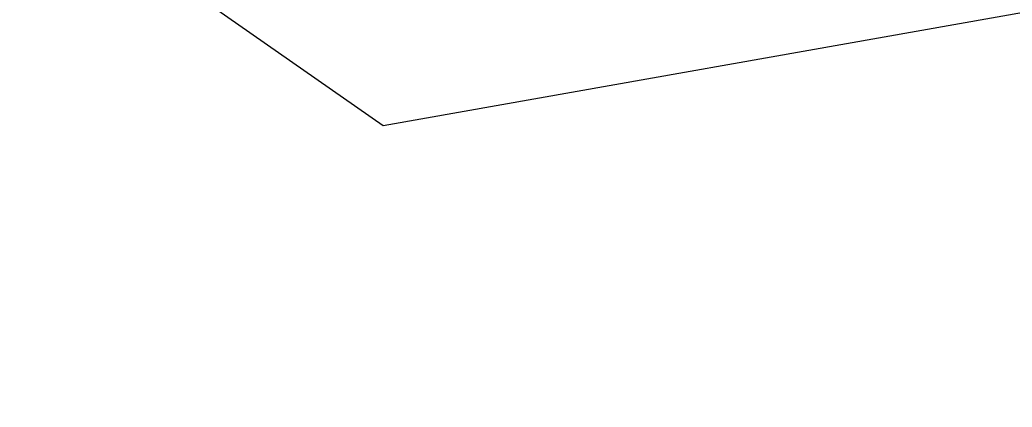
# Model space of a CAD drawing. Header units: millimetres. Extents: x -13407 to 95998, y -2611 to 109495.
# Drawn here: x 15220.17 to 15220.695, y 50691.461 to 50691.666 of the extents above; entities that cross this region are included whole.
import ezdxf
from ezdxf import colors
from ezdxf.entities.mleader import LeaderData, LeaderLine
from ezdxf.math import Vec2, Vec3

# ---------------------------------------------------------------- set-up
doc = ezdxf.new("R2010")
doc.units = ezdxf.units.MM
for name, color, linetype, lineweight in [('АР_Отметки', 250, 'Continuous', 15), ('АР_Размеры', 175, 'Continuous', 9), ('АР_Сущ Несущая стена', 202, 'Continuous', 30)]:
    doc.layers.add(name, color=color, linetype=linetype, lineweight=lineweight)
doc.styles.add('ISOCPEUR', font='isocpeur.ttf', dxfattribs={"width": 0.7})

# ---------------------------------------------------------------- blocks, each defined once
blk = doc.blocks.new('_DotSmall')
at = {"color": 0, "linetype": 'ByBlock', "const_width": 0.5}
blk.add_lwpolyline([(-0.0625, 0, 1), (0.0625, 0, 1)], format="xyb", close=True, dxfattribs=at)

msp = doc.modelspace()

# ---------------------------------------------------------------- linework, layer by layer
at = {"layer": 'АР_Размеры', "color": 5, "lineweight": 0, "ltscale": 100, "transparency": 33554687}
msp.add_lwpolyline([(15280.24724, 50702.22326), (15220.36239, 50691.60944), (15220.07968, 50691.80697), (15219.88818, 50692.88742), (15220.0645, 50693.29016), (15222.46549, 50693.7157), (15222.66303, 50693.99835), (15222.53537, 50694.71866), (15222.23144, 50695.03627), (15219.83045, 50694.61073), (15219.54774, 50694.80826), (15218.59025, 50700.21056), (15219.3379, 50701.58131), (15219.30901, 50702.44295), (15217.07508, 50705.26639), (15216.39735, 50704.89864), (15218.75917, 50691.57293), (15220.47633, 50690.26758), (15280.60134, 50700.92397)], dxfattribs=at)
msp.add_lwpolyline([(15280.24724, 50702.22326), (15220.36239, 50691.60944), (15220.07968, 50691.80697), (15219.88818, 50692.88742), (15220.0645, 50693.29016), (15222.46549, 50693.7157), (15222.66303, 50693.99835), (15222.53537, 50694.71866), (15222.23144, 50695.03627), (15219.83045, 50694.61073), (15219.54774, 50694.80826), (15218.59025, 50700.21056), (15219.3379, 50701.58131), (15219.30901, 50702.44295), (15217.07508, 50705.26639), (15216.39735, 50704.89864), (15218.75917, 50691.57293), (15220.47633, 50690.26758), (15280.60134, 50700.92397)], dxfattribs=at)
msp.add_lwpolyline([(15280.24724, 50702.22326), (15220.36239, 50691.60944), (15220.07968, 50691.80697), (15219.88818, 50692.88742), (15220.0645, 50693.29016), (15222.46549, 50693.7157), (15222.66303, 50693.99835), (15222.53537, 50694.71866), (15222.23144, 50695.03627), (15219.83045, 50694.61073), (15219.54774, 50694.80826), (15218.59025, 50700.21056), (15219.3379, 50701.58131), (15219.30901, 50702.44295), (15217.07508, 50705.26639), (15216.39735, 50704.89864), (15218.75917, 50691.57293), (15220.47633, 50690.26758), (15280.60134, 50700.92397)], dxfattribs=at)
msp.add_lwpolyline([(15280.24724, 50702.22326), (15220.36239, 50691.60944), (15220.07968, 50691.80697), (15219.88818, 50692.88742), (15220.0645, 50693.29016), (15222.46549, 50693.7157), (15222.66303, 50693.99835), (15222.53537, 50694.71866), (15222.23144, 50695.03627), (15219.83045, 50694.61073), (15219.54774, 50694.80826), (15218.59025, 50700.21056), (15219.3379, 50701.58131), (15219.30901, 50702.44295), (15217.07508, 50705.26639), (15216.39735, 50704.89864), (15218.75917, 50691.57293), (15220.47633, 50690.26758), (15280.60134, 50700.92397)], dxfattribs=at)
msp.add_lwpolyline([(15280.24724, 50702.22326), (15220.36239, 50691.60944), (15220.07968, 50691.80697), (15219.88818, 50692.88742), (15220.0645, 50693.29016), (15222.46549, 50693.7157), (15222.66303, 50693.99835), (15222.53537, 50694.71866), (15222.23144, 50695.03627), (15219.83045, 50694.61073), (15219.54774, 50694.80826), (15218.59025, 50700.21056), (15219.3379, 50701.58131), (15219.30901, 50702.44295), (15217.07508, 50705.26639), (15216.39735, 50704.89864), (15218.75917, 50691.57293), (15220.47633, 50690.26758), (15280.60134, 50700.92397)], dxfattribs=at)
msp.add_lwpolyline([(15280.24724, 50702.22326), (15220.36239, 50691.60944), (15220.07968, 50691.80697), (15219.88818, 50692.88742), (15220.0645, 50693.29016), (15222.46549, 50693.7157), (15222.66303, 50693.99835), (15222.53537, 50694.71866), (15222.23144, 50695.03627), (15219.83045, 50694.61073), (15219.54774, 50694.80826), (15218.59025, 50700.21056), (15219.3379, 50701.58131), (15219.30901, 50702.44295), (15217.07508, 50705.26639), (15216.39735, 50704.89864), (15218.75917, 50691.57293), (15220.47633, 50690.26758), (15280.60134, 50700.92397)], dxfattribs=at)
msp.add_lwpolyline([(15280.24724, 50702.22326), (15220.36239, 50691.60944), (15220.07968, 50691.80697), (15219.88818, 50692.88742), (15220.0645, 50693.29016), (15222.46549, 50693.7157), (15222.66303, 50693.99835), (15222.53537, 50694.71866), (15222.23144, 50695.03627), (15219.83045, 50694.61073), (15219.54774, 50694.80826), (15218.59025, 50700.21056), (15219.3379, 50701.58131), (15219.30901, 50702.44295), (15217.07508, 50705.26639), (15216.39735, 50704.89864), (15218.75917, 50691.57293), (15220.47633, 50690.26758), (15280.60134, 50700.92397)], dxfattribs=at)
msp.add_lwpolyline([(15280.24724, 50702.22326), (15220.36239, 50691.60944), (15220.07968, 50691.80697), (15219.88818, 50692.88742), (15220.0645, 50693.29016), (15222.46549, 50693.7157), (15222.66303, 50693.99835), (15222.53537, 50694.71866), (15222.23144, 50695.03627), (15219.83045, 50694.61073), (15219.54774, 50694.80826), (15218.59025, 50700.21056), (15219.3379, 50701.58131), (15219.30901, 50702.44295), (15217.07508, 50705.26639), (15216.39735, 50704.89864), (15218.75917, 50691.57293), (15220.47633, 50690.26758), (15280.60134, 50700.92397)], dxfattribs=at)
msp.add_lwpolyline([(15280.24724, 50702.22326), (15220.36239, 50691.60944), (15220.07968, 50691.80697), (15219.88818, 50692.88742), (15220.0645, 50693.29016), (15222.46549, 50693.7157), (15222.66303, 50693.99835), (15222.53537, 50694.71866), (15222.23144, 50695.03627), (15219.83045, 50694.61073), (15219.54774, 50694.80826), (15218.59025, 50700.21056), (15219.3379, 50701.58131), (15219.30901, 50702.44295), (15217.07508, 50705.26639), (15216.39735, 50704.89864), (15218.75917, 50691.57293), (15220.47633, 50690.26758), (15280.60134, 50700.92397)], dxfattribs=at)
msp.add_lwpolyline([(15280.24724, 50702.22326), (15220.36239, 50691.60944), (15220.07968, 50691.80697), (15219.88818, 50692.88742), (15220.0645, 50693.29016), (15222.46549, 50693.7157), (15222.66303, 50693.99835), (15222.53537, 50694.71866), (15222.23144, 50695.03627), (15219.83045, 50694.61073), (15219.54774, 50694.80826), (15218.59025, 50700.21056), (15219.3379, 50701.58131), (15219.30901, 50702.44295), (15217.07508, 50705.26639), (15216.39735, 50704.89864), (15218.75917, 50691.57293), (15220.47633, 50690.26758), (15280.60134, 50700.92397)], dxfattribs=at)
msp.add_lwpolyline([(15280.24724, 50702.22326), (15220.36239, 50691.60944), (15220.07968, 50691.80697), (15219.88818, 50692.88742), (15220.0645, 50693.29016), (15222.46549, 50693.7157), (15222.66303, 50693.99835), (15222.53537, 50694.71866), (15222.23144, 50695.03627), (15219.83045, 50694.61073), (15219.54774, 50694.80826), (15218.59025, 50700.21056), (15219.3379, 50701.58131), (15219.30901, 50702.44295), (15217.07508, 50705.26639), (15216.39735, 50704.89864), (15218.75917, 50691.57293), (15220.47633, 50690.26758), (15280.60134, 50700.92397)], dxfattribs=at)
msp.add_lwpolyline([(15280.24724, 50702.22326), (15220.36239, 50691.60944), (15220.07968, 50691.80697), (15219.88818, 50692.88742), (15220.0645, 50693.29016), (15222.46549, 50693.7157), (15222.66303, 50693.99835), (15222.53537, 50694.71866), (15222.23144, 50695.03627), (15219.83045, 50694.61073), (15219.54774, 50694.80826), (15218.59025, 50700.21056), (15219.3379, 50701.58131), (15219.30901, 50702.44295), (15217.07508, 50705.26639), (15216.39735, 50704.89864), (15218.75917, 50691.57293), (15220.47633, 50690.26758), (15280.60134, 50700.92397)], dxfattribs=at)
msp.add_lwpolyline([(15280.24724, 50702.22326), (15220.36239, 50691.60944), (15220.07968, 50691.80697), (15219.88818, 50692.88742), (15220.0645, 50693.29016), (15222.46549, 50693.7157), (15222.66303, 50693.99835), (15222.53537, 50694.71866), (15222.23144, 50695.03627), (15219.83045, 50694.61073), (15219.54774, 50694.80826), (15218.59025, 50700.21056), (15219.3379, 50701.58131), (15219.30901, 50702.44295), (15217.07508, 50705.26639), (15216.39735, 50704.89864), (15218.75917, 50691.57293), (15220.47633, 50690.26758), (15280.60134, 50700.92397)], dxfattribs=at)
msp.add_lwpolyline([(15280.24724, 50702.22326), (15220.36239, 50691.60944), (15220.07968, 50691.80697), (15219.88818, 50692.88742), (15220.0645, 50693.29016), (15222.46549, 50693.7157), (15222.66303, 50693.99835), (15222.53537, 50694.71866), (15222.23144, 50695.03627), (15219.83045, 50694.61073), (15219.54774, 50694.80826), (15218.59025, 50700.21056), (15219.3379, 50701.58131), (15219.30901, 50702.44295), (15217.07508, 50705.26639), (15216.39735, 50704.89864), (15218.75917, 50691.57293), (15220.47633, 50690.26758), (15280.60134, 50700.92397)], dxfattribs=at)
msp.add_lwpolyline([(15280.24724, 50702.22326), (15220.36239, 50691.60944), (15220.07968, 50691.80697), (15219.88818, 50692.88742), (15220.0645, 50693.29016), (15222.46549, 50693.7157), (15222.66303, 50693.99835), (15222.53537, 50694.71866), (15222.23144, 50695.03627), (15219.83045, 50694.61073), (15219.54774, 50694.80826), (15218.59025, 50700.21056), (15219.3379, 50701.58131), (15219.30901, 50702.44295), (15217.07508, 50705.26639), (15216.39735, 50704.89864), (15218.75917, 50691.57293), (15220.47633, 50690.26758), (15280.60134, 50700.92397)], dxfattribs=at)
msp.add_lwpolyline([(15280.24724, 50702.22326), (15220.36239, 50691.60944), (15220.07968, 50691.80697), (15219.88818, 50692.88742), (15220.0645, 50693.29016), (15222.46549, 50693.7157), (15222.66303, 50693.99835), (15222.53537, 50694.71866), (15222.23144, 50695.03627), (15219.83045, 50694.61073), (15219.54774, 50694.80826), (15218.59025, 50700.21056), (15219.3379, 50701.58131), (15219.30901, 50702.44295), (15217.07508, 50705.26639), (15216.39735, 50704.89864), (15218.75917, 50691.57293), (15220.47633, 50690.26758), (15280.60134, 50700.92397)], dxfattribs=at)
msp.add_lwpolyline([(15280.24724, 50702.22326), (15220.36239, 50691.60944), (15220.07968, 50691.80697), (15219.88818, 50692.88742), (15220.0645, 50693.29016), (15222.46549, 50693.7157), (15222.66303, 50693.99835), (15222.53537, 50694.71866), (15222.23144, 50695.03627), (15219.83045, 50694.61073), (15219.54774, 50694.80826), (15218.59025, 50700.21056), (15219.3379, 50701.58131), (15219.30901, 50702.44295), (15217.07508, 50705.26639), (15216.39735, 50704.89864), (15218.75917, 50691.57293), (15220.47633, 50690.26758), (15280.60134, 50700.92397)], dxfattribs=at)
msp.add_lwpolyline([(15280.24724, 50702.22326), (15220.36239, 50691.60944), (15220.07968, 50691.80697), (15219.88818, 50692.88742), (15220.0645, 50693.29016), (15222.46549, 50693.7157), (15222.66303, 50693.99835), (15222.53537, 50694.71866), (15222.23144, 50695.03627), (15219.83045, 50694.61073), (15219.54774, 50694.80826), (15218.59025, 50700.21056), (15219.3379, 50701.58131), (15219.30901, 50702.44295), (15217.07508, 50705.26639), (15216.39735, 50704.89864), (15218.75917, 50691.57293), (15220.47633, 50690.26758), (15280.60134, 50700.92397)], dxfattribs=at)
msp.add_lwpolyline([(15280.24724, 50702.22326), (15220.36239, 50691.60944), (15220.07968, 50691.80697), (15219.88818, 50692.88742), (15220.0645, 50693.29016), (15222.46549, 50693.7157), (15222.66303, 50693.99835), (15222.53537, 50694.71866), (15222.23144, 50695.03627), (15219.83045, 50694.61073), (15219.54774, 50694.80826), (15218.59025, 50700.21056), (15219.3379, 50701.58131), (15219.30901, 50702.44295), (15217.07508, 50705.26639), (15216.39735, 50704.89864), (15218.75917, 50691.57293), (15220.47633, 50690.26758), (15280.60134, 50700.92397)], dxfattribs=at)
msp.add_lwpolyline([(15280.24724, 50702.22326), (15220.36239, 50691.60944), (15220.07968, 50691.80697), (15219.88818, 50692.88742), (15220.0645, 50693.29016), (15222.46549, 50693.7157), (15222.66303, 50693.99835), (15222.53537, 50694.71866), (15222.23144, 50695.03627), (15219.83045, 50694.61073), (15219.54774, 50694.80826), (15218.59025, 50700.21056), (15219.3379, 50701.58131), (15219.30901, 50702.44295), (15217.07508, 50705.26639), (15216.39735, 50704.89864), (15218.75917, 50691.57293), (15220.47633, 50690.26758), (15280.60134, 50700.92397)], dxfattribs=at)
msp.add_lwpolyline([(15280.24724, 50702.22326), (15220.36239, 50691.60944), (15220.07968, 50691.80697), (15219.88818, 50692.88742), (15220.0645, 50693.29016), (15222.46549, 50693.7157), (15222.66303, 50693.99835), (15222.53537, 50694.71866), (15222.23144, 50695.03627), (15219.83045, 50694.61073), (15219.54774, 50694.80826), (15218.59025, 50700.21056), (15219.3379, 50701.58131), (15219.30901, 50702.44295), (15217.07508, 50705.26639), (15216.39735, 50704.89864), (15218.75917, 50691.57293), (15220.47633, 50690.26758), (15280.60134, 50700.92397)], dxfattribs=at)
msp.add_lwpolyline([(15280.24724, 50702.22326), (15220.36239, 50691.60944), (15220.07968, 50691.80697), (15219.88818, 50692.88742), (15220.0645, 50693.29016), (15222.46549, 50693.7157), (15222.66303, 50693.99835), (15222.53537, 50694.71866), (15222.23144, 50695.03627), (15219.83045, 50694.61073), (15219.54774, 50694.80826), (15218.59025, 50700.21056), (15219.3379, 50701.58131), (15219.30901, 50702.44295), (15217.07508, 50705.26639), (15216.39735, 50704.89864), (15218.75917, 50691.57293), (15220.47633, 50690.26758), (15280.60134, 50700.92397)], dxfattribs=at)
msp.add_lwpolyline([(15280.24724, 50702.22326), (15220.36239, 50691.60944), (15220.07968, 50691.80697), (15219.88818, 50692.88742), (15220.0645, 50693.29016), (15222.46549, 50693.7157), (15222.66303, 50693.99835), (15222.53537, 50694.71866), (15222.23144, 50695.03627), (15219.83045, 50694.61073), (15219.54774, 50694.80826), (15218.59025, 50700.21056), (15219.3379, 50701.58131), (15219.30901, 50702.44295), (15217.07508, 50705.26639), (15216.39735, 50704.89864), (15218.75917, 50691.57293), (15220.47633, 50690.26758), (15280.60134, 50700.92397)], dxfattribs=at)
msp.add_lwpolyline([(15280.24724, 50702.22326), (15220.36239, 50691.60944), (15220.07968, 50691.80697), (15219.88818, 50692.88742), (15220.0645, 50693.29016), (15222.46549, 50693.7157), (15222.66303, 50693.99835), (15222.53537, 50694.71866), (15222.23144, 50695.03627), (15219.83045, 50694.61073), (15219.54774, 50694.80826), (15218.59025, 50700.21056), (15219.3379, 50701.58131), (15219.30901, 50702.44295), (15217.07508, 50705.26639), (15216.39735, 50704.89864), (15218.75917, 50691.57293), (15220.47633, 50690.26758), (15280.60134, 50700.92397)], dxfattribs=at)
msp.add_lwpolyline([(15280.24724, 50702.22326), (15220.36239, 50691.60944), (15220.07968, 50691.80697), (15219.88818, 50692.88742), (15220.0645, 50693.29016), (15222.46549, 50693.7157), (15222.66303, 50693.99835), (15222.53537, 50694.71866), (15222.23144, 50695.03627), (15219.83045, 50694.61073), (15219.54774, 50694.80826), (15218.59025, 50700.21056), (15219.3379, 50701.58131), (15219.30901, 50702.44295), (15217.07508, 50705.26639), (15216.39735, 50704.89864), (15218.75917, 50691.57293), (15220.47633, 50690.26758), (15280.60134, 50700.92397)], dxfattribs=at)
msp.add_lwpolyline([(15280.24724, 50702.22326), (15220.36239, 50691.60944), (15220.07968, 50691.80697), (15219.88818, 50692.88742), (15220.0645, 50693.29016), (15222.46549, 50693.7157), (15222.66303, 50693.99835), (15222.53537, 50694.71866), (15222.23144, 50695.03627), (15219.83045, 50694.61073), (15219.54774, 50694.80826), (15218.59025, 50700.21056), (15219.3379, 50701.58131), (15219.30901, 50702.44295), (15217.07508, 50705.26639), (15216.39735, 50704.89864), (15218.75917, 50691.57293), (15220.47633, 50690.26758), (15280.60134, 50700.92397)], dxfattribs=at)
msp.add_lwpolyline([(15280.24724, 50702.22326), (15220.36239, 50691.60944), (15220.07968, 50691.80697), (15219.88818, 50692.88742), (15220.0645, 50693.29016), (15222.46549, 50693.7157), (15222.66303, 50693.99835), (15222.53537, 50694.71866), (15222.23144, 50695.03627), (15219.83045, 50694.61073), (15219.54774, 50694.80826), (15218.59025, 50700.21056), (15219.3379, 50701.58131), (15219.30901, 50702.44295), (15217.07508, 50705.26639), (15216.39735, 50704.89864), (15218.75917, 50691.57293), (15220.47633, 50690.26758), (15280.60134, 50700.92397)], dxfattribs=at)
msp.add_lwpolyline([(15280.24724, 50702.22326), (15220.36239, 50691.60944), (15220.07968, 50691.80697), (15219.88818, 50692.88742), (15220.0645, 50693.29016), (15222.46549, 50693.7157), (15222.66303, 50693.99835), (15222.53537, 50694.71866), (15222.23144, 50695.03627), (15219.83045, 50694.61073), (15219.54774, 50694.80826), (15218.59025, 50700.21056), (15219.3379, 50701.58131), (15219.30901, 50702.44295), (15217.07508, 50705.26639), (15216.39735, 50704.89864), (15218.75917, 50691.57293), (15220.47633, 50690.26758), (15280.60134, 50700.92397)], dxfattribs=at)
msp.add_lwpolyline([(15280.24724, 50702.22326), (15220.36239, 50691.60944), (15220.07968, 50691.80697), (15219.88818, 50692.88742), (15220.0645, 50693.29016), (15222.46549, 50693.7157), (15222.66303, 50693.99835), (15222.53537, 50694.71866), (15222.23144, 50695.03627), (15219.83045, 50694.61073), (15219.54774, 50694.80826), (15218.59025, 50700.21056), (15219.3379, 50701.58131), (15219.30901, 50702.44295), (15217.07508, 50705.26639), (15216.39735, 50704.89864), (15218.75917, 50691.57293), (15220.47633, 50690.26758), (15280.60134, 50700.92397)], dxfattribs=at)
msp.add_lwpolyline([(15280.24724, 50702.22326), (15220.36239, 50691.60944), (15220.07968, 50691.80697), (15219.88818, 50692.88742), (15220.0645, 50693.29016), (15222.46549, 50693.7157), (15222.66303, 50693.99835), (15222.53537, 50694.71866), (15222.23144, 50695.03627), (15219.83045, 50694.61073), (15219.54774, 50694.80826), (15218.59025, 50700.21056), (15219.3379, 50701.58131), (15219.30901, 50702.44295), (15217.07508, 50705.26639), (15216.39735, 50704.89864), (15218.75917, 50691.57293), (15220.47633, 50690.26758), (15280.60134, 50700.92397)], dxfattribs=at)
msp.add_lwpolyline([(15280.24724, 50702.22326), (15220.36239, 50691.60944), (15220.07968, 50691.80697), (15219.88818, 50692.88742), (15220.0645, 50693.29016), (15222.46549, 50693.7157), (15222.66303, 50693.99835), (15222.53537, 50694.71866), (15222.23144, 50695.03627), (15219.83045, 50694.61073), (15219.54774, 50694.80826), (15218.59025, 50700.21056), (15219.3379, 50701.58131), (15219.30901, 50702.44295), (15217.07508, 50705.26639), (15216.39735, 50704.89864), (15218.75917, 50691.57293), (15220.47633, 50690.26758), (15280.60134, 50700.92397)], dxfattribs=at)
msp.add_lwpolyline([(15280.24724, 50702.22326), (15220.36239, 50691.60944), (15220.07968, 50691.80697), (15219.88818, 50692.88742), (15220.0645, 50693.29016), (15222.46549, 50693.7157), (15222.66303, 50693.99835), (15222.53537, 50694.71866), (15222.23144, 50695.03627), (15219.83045, 50694.61073), (15219.54774, 50694.80826), (15218.59025, 50700.21056), (15219.3379, 50701.58131), (15219.30901, 50702.44295), (15217.07508, 50705.26639), (15216.39735, 50704.89864), (15218.75917, 50691.57293), (15220.47633, 50690.26758), (15280.60134, 50700.92397)], dxfattribs=at)
msp.add_lwpolyline([(15280.24724, 50702.22326), (15220.36239, 50691.60944), (15220.07968, 50691.80697), (15219.88818, 50692.88742), (15220.0645, 50693.29016), (15222.46549, 50693.7157), (15222.66303, 50693.99835), (15222.53537, 50694.71866), (15222.23144, 50695.03627), (15219.83045, 50694.61073), (15219.54774, 50694.80826), (15218.59025, 50700.21056), (15219.3379, 50701.58131), (15219.30901, 50702.44295), (15217.07508, 50705.26639), (15216.39735, 50704.89864), (15218.75917, 50691.57293), (15220.47633, 50690.26758), (15280.60134, 50700.92397)], dxfattribs=at)
msp.add_lwpolyline([(15280.24724, 50702.22326), (15220.36239, 50691.60944), (15220.07968, 50691.80697), (15219.88818, 50692.88742), (15220.0645, 50693.29016), (15222.46549, 50693.7157), (15222.66303, 50693.99835), (15222.53537, 50694.71866), (15222.23144, 50695.03627), (15219.83045, 50694.61073), (15219.54774, 50694.80826), (15218.59025, 50700.21056), (15219.3379, 50701.58131), (15219.30901, 50702.44295), (15217.07508, 50705.26639), (15216.39735, 50704.89864), (15218.75917, 50691.57293), (15220.47633, 50690.26758), (15280.60134, 50700.92397)], dxfattribs=at)
msp.add_lwpolyline([(15280.24724, 50702.22326), (15220.36239, 50691.60944), (15220.07968, 50691.80697), (15219.88818, 50692.88742), (15220.0645, 50693.29016), (15222.46549, 50693.7157), (15222.66303, 50693.99835), (15222.53537, 50694.71866), (15222.23144, 50695.03627), (15219.83045, 50694.61073), (15219.54774, 50694.80826), (15218.59025, 50700.21056), (15219.3379, 50701.58131), (15219.30901, 50702.44295), (15217.07508, 50705.26639), (15216.39735, 50704.89864), (15218.75917, 50691.57293), (15220.47633, 50690.26758), (15280.60134, 50700.92397)], dxfattribs=at)
msp.add_lwpolyline([(15280.24724, 50702.22326), (15220.36239, 50691.60944), (15220.07968, 50691.80697), (15219.88818, 50692.88742), (15220.0645, 50693.29016), (15222.46549, 50693.7157), (15222.66303, 50693.99835), (15222.53537, 50694.71866), (15222.23144, 50695.03627), (15219.83045, 50694.61073), (15219.54774, 50694.80826), (15218.59025, 50700.21056), (15219.3379, 50701.58131), (15219.30901, 50702.44295), (15217.07508, 50705.26639), (15216.39735, 50704.89864), (15218.75917, 50691.57293), (15220.47633, 50690.26758), (15280.60134, 50700.92397)], dxfattribs=at)
msp.add_lwpolyline([(15280.24724, 50702.22326), (15220.36239, 50691.60944), (15220.07968, 50691.80697), (15219.88818, 50692.88742), (15220.0645, 50693.29016), (15222.46549, 50693.7157), (15222.66303, 50693.99835), (15222.53537, 50694.71866), (15222.23144, 50695.03627), (15219.83045, 50694.61073), (15219.54774, 50694.80826), (15218.59025, 50700.21056), (15219.3379, 50701.58131), (15219.30901, 50702.44295), (15217.07508, 50705.26639), (15216.39735, 50704.89864), (15218.75917, 50691.57293), (15220.47633, 50690.26758), (15280.60134, 50700.92397)], dxfattribs=at)
msp.add_lwpolyline([(15280.24724, 50702.22326), (15220.36239, 50691.60944), (15220.07968, 50691.80697), (15219.88818, 50692.88742), (15220.0645, 50693.29016), (15222.46549, 50693.7157), (15222.66303, 50693.99835), (15222.53537, 50694.71866), (15222.23144, 50695.03627), (15219.83045, 50694.61073), (15219.54774, 50694.80826), (15218.59025, 50700.21056), (15219.3379, 50701.58131), (15219.30901, 50702.44295), (15217.07508, 50705.26639), (15216.39735, 50704.89864), (15218.75917, 50691.57293), (15220.47633, 50690.26758), (15280.60134, 50700.92397)], dxfattribs=at)
msp.add_lwpolyline([(15280.24724, 50702.22326), (15220.36239, 50691.60944), (15220.07968, 50691.80697), (15219.88818, 50692.88742), (15220.0645, 50693.29016), (15222.46549, 50693.7157), (15222.66303, 50693.99835), (15222.53537, 50694.71866), (15222.23144, 50695.03627), (15219.83045, 50694.61073), (15219.54774, 50694.80826), (15218.59025, 50700.21056), (15219.3379, 50701.58131), (15219.30901, 50702.44295), (15217.07508, 50705.26639), (15216.39735, 50704.89864), (15218.75917, 50691.57293), (15220.47633, 50690.26758), (15280.60134, 50700.92397)], dxfattribs=at)
msp.add_lwpolyline([(15280.24724, 50702.22326), (15220.36239, 50691.60944), (15220.07968, 50691.80697), (15219.88818, 50692.88742), (15220.0645, 50693.29016), (15222.46549, 50693.7157), (15222.66303, 50693.99835), (15222.53537, 50694.71866), (15222.23144, 50695.03627), (15219.83045, 50694.61073), (15219.54774, 50694.80826), (15218.59025, 50700.21056), (15219.3379, 50701.58131), (15219.30901, 50702.44295), (15217.07508, 50705.26639), (15216.39735, 50704.89864), (15218.75917, 50691.57293), (15220.47633, 50690.26758), (15280.60134, 50700.92397)], dxfattribs=at)
msp.add_lwpolyline([(15280.24724, 50702.22326), (15220.36239, 50691.60944), (15220.07968, 50691.80697), (15219.88818, 50692.88742), (15220.0645, 50693.29016), (15222.46549, 50693.7157), (15222.66303, 50693.99835), (15222.53537, 50694.71866), (15222.23144, 50695.03627), (15219.83045, 50694.61073), (15219.54774, 50694.80826), (15218.59025, 50700.21056), (15219.3379, 50701.58131), (15219.30901, 50702.44295), (15217.07508, 50705.26639), (15216.39735, 50704.89864), (15218.75917, 50691.57293), (15220.47633, 50690.26758), (15280.60134, 50700.92397)], dxfattribs=at)
msp.add_lwpolyline([(15280.24724, 50702.22326), (15220.36239, 50691.60944), (15220.07968, 50691.80697), (15219.88818, 50692.88742), (15220.0645, 50693.29016), (15222.46549, 50693.7157), (15222.66303, 50693.99835), (15222.53537, 50694.71866), (15222.23144, 50695.03627), (15219.83045, 50694.61073), (15219.54774, 50694.80826), (15218.59025, 50700.21056), (15219.3379, 50701.58131), (15219.30901, 50702.44295), (15217.07508, 50705.26639), (15216.39735, 50704.89864), (15218.75917, 50691.57293), (15220.47633, 50690.26758), (15280.60134, 50700.92397)], dxfattribs=at)
msp.add_lwpolyline([(15280.24724, 50702.22326), (15220.36239, 50691.60944), (15220.07968, 50691.80697), (15219.88818, 50692.88742), (15220.0645, 50693.29016), (15222.46549, 50693.7157), (15222.66303, 50693.99835), (15222.53537, 50694.71866), (15222.23144, 50695.03627), (15219.83045, 50694.61073), (15219.54774, 50694.80826), (15218.59025, 50700.21056), (15219.3379, 50701.58131), (15219.30901, 50702.44295), (15217.07508, 50705.26639), (15216.39735, 50704.89864), (15218.75917, 50691.57293), (15220.47633, 50690.26758), (15280.60134, 50700.92397)], dxfattribs=at)
msp.add_lwpolyline([(15280.24724, 50702.22326), (15220.36239, 50691.60944), (15220.07968, 50691.80697), (15219.88818, 50692.88742), (15220.0645, 50693.29016), (15222.46549, 50693.7157), (15222.66303, 50693.99835), (15222.53537, 50694.71866), (15222.23144, 50695.03627), (15219.83045, 50694.61073), (15219.54774, 50694.80826), (15218.59025, 50700.21056), (15219.3379, 50701.58131), (15219.30901, 50702.44295), (15217.07508, 50705.26639), (15216.39735, 50704.89864), (15218.75917, 50691.57293), (15220.47633, 50690.26758), (15280.60134, 50700.92397)], dxfattribs=at)
msp.add_lwpolyline([(15280.24724, 50702.22326), (15220.36239, 50691.60944), (15220.07968, 50691.80697), (15219.88818, 50692.88742), (15220.0645, 50693.29016), (15222.46549, 50693.7157), (15222.66303, 50693.99835), (15222.53537, 50694.71866), (15222.23144, 50695.03627), (15219.83045, 50694.61073), (15219.54774, 50694.80826), (15218.59025, 50700.21056), (15219.3379, 50701.58131), (15219.30901, 50702.44295), (15217.07508, 50705.26639), (15216.39735, 50704.89864), (15218.75917, 50691.57293), (15220.47633, 50690.26758), (15280.60134, 50700.92397)], dxfattribs=at)
msp.add_lwpolyline([(15280.24724, 50702.22326), (15220.36239, 50691.60944), (15220.07968, 50691.80697), (15219.88818, 50692.88742), (15220.0645, 50693.29016), (15222.46549, 50693.7157), (15222.66303, 50693.99835), (15222.53537, 50694.71866), (15222.23144, 50695.03627), (15219.83045, 50694.61073), (15219.54774, 50694.80826), (15218.59025, 50700.21056), (15219.3379, 50701.58131), (15219.30901, 50702.44295), (15217.07508, 50705.26639), (15216.39735, 50704.89864), (15218.75917, 50691.57293), (15220.47633, 50690.26758), (15280.60134, 50700.92397)], dxfattribs=at)
msp.add_lwpolyline([(15280.24724, 50702.22326), (15220.36239, 50691.60944), (15220.07968, 50691.80697), (15219.88818, 50692.88742), (15220.0645, 50693.29016), (15222.46549, 50693.7157), (15222.66303, 50693.99835), (15222.53537, 50694.71866), (15222.23144, 50695.03627), (15219.83045, 50694.61073), (15219.54774, 50694.80826), (15218.59025, 50700.21056), (15219.3379, 50701.58131), (15219.30901, 50702.44295), (15217.07508, 50705.26639), (15216.39735, 50704.89864), (15218.75917, 50691.57293), (15220.47633, 50690.26758), (15280.60134, 50700.92397)], dxfattribs=at)
msp.add_lwpolyline([(15280.24724, 50702.22326), (15220.36239, 50691.60944), (15220.07968, 50691.80697), (15219.88818, 50692.88742), (15220.0645, 50693.29016), (15222.46549, 50693.7157), (15222.66303, 50693.99835), (15222.53537, 50694.71866), (15222.23144, 50695.03627), (15219.83045, 50694.61073), (15219.54774, 50694.80826), (15218.59025, 50700.21056), (15219.3379, 50701.58131), (15219.30901, 50702.44295), (15217.07508, 50705.26639), (15216.39735, 50704.89864), (15218.75917, 50691.57293), (15220.47633, 50690.26758), (15280.60134, 50700.92397)], dxfattribs=at)
msp.add_lwpolyline([(15280.24724, 50702.22326), (15220.36239, 50691.60944), (15220.07968, 50691.80697), (15219.88818, 50692.88742), (15220.0645, 50693.29016), (15222.46549, 50693.7157), (15222.66303, 50693.99835), (15222.53537, 50694.71866), (15222.23144, 50695.03627), (15219.83045, 50694.61073), (15219.54774, 50694.80826), (15218.59025, 50700.21056), (15219.3379, 50701.58131), (15219.30901, 50702.44295), (15217.07508, 50705.26639), (15216.39735, 50704.89864), (15218.75917, 50691.57293), (15220.47633, 50690.26758), (15280.60134, 50700.92397)], dxfattribs=at)
msp.add_lwpolyline([(15280.24724, 50702.22326), (15220.36239, 50691.60944), (15220.07968, 50691.80697), (15219.88818, 50692.88742), (15220.0645, 50693.29016), (15222.46549, 50693.7157), (15222.66303, 50693.99835), (15222.53537, 50694.71866), (15222.23144, 50695.03627), (15219.83045, 50694.61073), (15219.54774, 50694.80826), (15218.59025, 50700.21056), (15219.3379, 50701.58131), (15219.30901, 50702.44295), (15217.07508, 50705.26639), (15216.39735, 50704.89864), (15218.75917, 50691.57293), (15220.47633, 50690.26758), (15280.60134, 50700.92397)], dxfattribs=at)
msp.add_lwpolyline([(15280.24724, 50702.22326), (15220.36239, 50691.60944), (15220.07968, 50691.80697), (15219.88818, 50692.88742), (15220.0645, 50693.29016), (15222.46549, 50693.7157), (15222.66303, 50693.99835), (15222.53537, 50694.71866), (15222.23144, 50695.03627), (15219.83045, 50694.61073), (15219.54774, 50694.80826), (15218.59025, 50700.21056), (15219.3379, 50701.58131), (15219.30901, 50702.44295), (15217.07508, 50705.26639), (15216.39735, 50704.89864), (15218.75917, 50691.57293), (15220.47633, 50690.26758), (15280.60134, 50700.92397)], dxfattribs=at)
msp.add_lwpolyline([(15280.24724, 50702.22326), (15220.36239, 50691.60944), (15220.07968, 50691.80697), (15219.88818, 50692.88742), (15220.0645, 50693.29016), (15222.46549, 50693.7157), (15222.66303, 50693.99835), (15222.53537, 50694.71866), (15222.23144, 50695.03627), (15219.83045, 50694.61073), (15219.54774, 50694.80826), (15218.59025, 50700.21056), (15219.3379, 50701.58131), (15219.30901, 50702.44295), (15217.07508, 50705.26639), (15216.39735, 50704.89864), (15218.75917, 50691.57293), (15220.47633, 50690.26758), (15280.60134, 50700.92397)], dxfattribs=at)
msp.add_lwpolyline([(15280.24724, 50702.22326), (15220.36239, 50691.60944), (15220.07968, 50691.80697), (15219.88818, 50692.88742), (15220.0645, 50693.29016), (15222.46549, 50693.7157), (15222.66303, 50693.99835), (15222.53537, 50694.71866), (15222.23144, 50695.03627), (15219.83045, 50694.61073), (15219.54774, 50694.80826), (15218.59025, 50700.21056), (15219.3379, 50701.58131), (15219.30901, 50702.44295), (15217.07508, 50705.26639), (15216.39735, 50704.89864), (15218.75917, 50691.57293), (15220.47633, 50690.26758), (15280.60134, 50700.92397)], dxfattribs=at)
msp.add_lwpolyline([(15280.24724, 50702.22326), (15220.36239, 50691.60944), (15220.07968, 50691.80697), (15219.88818, 50692.88742), (15220.0645, 50693.29016), (15222.46549, 50693.7157), (15222.66303, 50693.99835), (15222.53537, 50694.71866), (15222.23144, 50695.03627), (15219.83045, 50694.61073), (15219.54774, 50694.80826), (15218.59025, 50700.21056), (15219.3379, 50701.58131), (15219.30901, 50702.44295), (15217.07508, 50705.26639), (15216.39735, 50704.89864), (15218.75917, 50691.57293), (15220.47633, 50690.26758), (15280.60134, 50700.92397)], dxfattribs=at)
msp.add_lwpolyline([(15280.24724, 50702.22326), (15220.36239, 50691.60944), (15220.07968, 50691.80697), (15219.88818, 50692.88742), (15220.0645, 50693.29016), (15222.46549, 50693.7157), (15222.66303, 50693.99835), (15222.53537, 50694.71866), (15222.23144, 50695.03627), (15219.83045, 50694.61073), (15219.54774, 50694.80826), (15218.59025, 50700.21056), (15219.3379, 50701.58131), (15219.30901, 50702.44295), (15217.07508, 50705.26639), (15216.39735, 50704.89864), (15218.75917, 50691.57293), (15220.47633, 50690.26758), (15280.60134, 50700.92397)], dxfattribs=at)
msp.add_lwpolyline([(15280.24724, 50702.22326), (15220.36239, 50691.60944), (15220.07968, 50691.80697), (15219.88818, 50692.88742), (15220.0645, 50693.29016), (15222.46549, 50693.7157), (15222.66303, 50693.99835), (15222.53537, 50694.71866), (15222.23144, 50695.03627), (15219.83045, 50694.61073), (15219.54774, 50694.80826), (15218.59025, 50700.21056), (15219.3379, 50701.58131), (15219.30901, 50702.44295), (15217.07508, 50705.26639), (15216.39735, 50704.89864), (15218.75917, 50691.57293), (15220.47633, 50690.26758), (15280.60134, 50700.92397)], dxfattribs=at)
msp.add_lwpolyline([(15280.24724, 50702.22326), (15220.36239, 50691.60944), (15220.07968, 50691.80697), (15219.88818, 50692.88742), (15220.0645, 50693.29016), (15222.46549, 50693.7157), (15222.66303, 50693.99835), (15222.53537, 50694.71866), (15222.23144, 50695.03627), (15219.83045, 50694.61073), (15219.54774, 50694.80826), (15218.59025, 50700.21056), (15219.3379, 50701.58131), (15219.30901, 50702.44295), (15217.07508, 50705.26639), (15216.39735, 50704.89864), (15218.75917, 50691.57293), (15220.47633, 50690.26758), (15280.60134, 50700.92397)], dxfattribs=at)
msp.add_lwpolyline([(15280.24724, 50702.22326), (15220.36239, 50691.60944), (15220.07968, 50691.80697), (15219.88818, 50692.88742), (15220.0645, 50693.29016), (15222.46549, 50693.7157), (15222.66303, 50693.99835), (15222.53537, 50694.71866), (15222.23144, 50695.03627), (15219.83045, 50694.61073), (15219.54774, 50694.80826), (15218.59025, 50700.21056), (15219.3379, 50701.58131), (15219.30901, 50702.44295), (15217.07508, 50705.26639), (15216.39735, 50704.89864), (15218.75917, 50691.57293), (15220.47633, 50690.26758), (15280.60134, 50700.92397)], dxfattribs=at)
msp.add_lwpolyline([(15280.24724, 50702.22326), (15220.36239, 50691.60944), (15220.07968, 50691.80697), (15219.88818, 50692.88742), (15220.0645, 50693.29016), (15222.46549, 50693.7157), (15222.66303, 50693.99835), (15222.53537, 50694.71866), (15222.23144, 50695.03627), (15219.83045, 50694.61073), (15219.54774, 50694.80826), (15218.59025, 50700.21056), (15219.3379, 50701.58131), (15219.30901, 50702.44295), (15217.07508, 50705.26639), (15216.39735, 50704.89864), (15218.75917, 50691.57293), (15220.47633, 50690.26758), (15280.60134, 50700.92397)], dxfattribs=at)
msp.add_lwpolyline([(15280.24724, 50702.22326), (15220.36239, 50691.60944), (15220.07968, 50691.80697), (15219.88818, 50692.88742), (15220.0645, 50693.29016), (15222.46549, 50693.7157), (15222.66303, 50693.99835), (15222.53537, 50694.71866), (15222.23144, 50695.03627), (15219.83045, 50694.61073), (15219.54774, 50694.80826), (15218.59025, 50700.21056), (15219.3379, 50701.58131), (15219.30901, 50702.44295), (15217.07508, 50705.26639), (15216.39735, 50704.89864), (15218.75917, 50691.57293), (15220.47633, 50690.26758), (15280.60134, 50700.92397)], dxfattribs=at)
msp.add_lwpolyline([(15280.24724, 50702.22326), (15220.36239, 50691.60944), (15220.07968, 50691.80697), (15219.88818, 50692.88742), (15220.0645, 50693.29016), (15222.46549, 50693.7157), (15222.66303, 50693.99835), (15222.53537, 50694.71866), (15222.23144, 50695.03627), (15219.83045, 50694.61073), (15219.54774, 50694.80826), (15218.59025, 50700.21056), (15219.3379, 50701.58131), (15219.30901, 50702.44295), (15217.07508, 50705.26639), (15216.39735, 50704.89864), (15218.75917, 50691.57293), (15220.47633, 50690.26758), (15280.60134, 50700.92397)], dxfattribs=at)
msp.add_lwpolyline([(15280.24724, 50702.22326), (15220.36239, 50691.60944), (15220.07968, 50691.80697), (15219.88818, 50692.88742), (15220.0645, 50693.29016), (15222.46549, 50693.7157), (15222.66303, 50693.99835), (15222.53537, 50694.71866), (15222.23144, 50695.03627), (15219.83045, 50694.61073), (15219.54774, 50694.80826), (15218.59025, 50700.21056), (15219.3379, 50701.58131), (15219.30901, 50702.44295), (15217.07508, 50705.26639), (15216.39735, 50704.89864), (15218.75917, 50691.57293), (15220.47633, 50690.26758), (15280.60134, 50700.92397)], dxfattribs=at)
msp.add_lwpolyline([(15280.24724, 50702.22326), (15220.36239, 50691.60944), (15220.07968, 50691.80697), (15219.88818, 50692.88742), (15220.0645, 50693.29016), (15222.46549, 50693.7157), (15222.66303, 50693.99835), (15222.53537, 50694.71866), (15222.23144, 50695.03627), (15219.83045, 50694.61073), (15219.54774, 50694.80826), (15218.59025, 50700.21056), (15219.3379, 50701.58131), (15219.30901, 50702.44295), (15217.07508, 50705.26639), (15216.39735, 50704.89864), (15218.75917, 50691.57293), (15220.47633, 50690.26758), (15280.60134, 50700.92397)], dxfattribs=at)
msp.add_lwpolyline([(15280.24724, 50702.22326), (15220.36239, 50691.60944), (15220.07968, 50691.80697), (15219.88818, 50692.88742), (15220.0645, 50693.29016), (15222.46549, 50693.7157), (15222.66303, 50693.99835), (15222.53537, 50694.71866), (15222.23144, 50695.03627), (15219.83045, 50694.61073), (15219.54774, 50694.80826), (15218.59025, 50700.21056), (15219.3379, 50701.58131), (15219.30901, 50702.44295), (15217.07508, 50705.26639), (15216.39735, 50704.89864), (15218.75917, 50691.57293), (15220.47633, 50690.26758), (15280.60134, 50700.92397)], dxfattribs=at)
msp.add_lwpolyline([(15280.24724, 50702.22326), (15220.36239, 50691.60944), (15220.07968, 50691.80697), (15219.88818, 50692.88742), (15220.0645, 50693.29016), (15222.46549, 50693.7157), (15222.66303, 50693.99835), (15222.53537, 50694.71866), (15222.23144, 50695.03627), (15219.83045, 50694.61073), (15219.54774, 50694.80826), (15218.59025, 50700.21056), (15219.3379, 50701.58131), (15219.30901, 50702.44295), (15217.07508, 50705.26639), (15216.39735, 50704.89864), (15218.75917, 50691.57293), (15220.47633, 50690.26758), (15280.60134, 50700.92397)], dxfattribs=at)
msp.add_lwpolyline([(15280.24724, 50702.22326), (15220.36239, 50691.60944), (15220.07968, 50691.80697), (15219.88818, 50692.88742), (15220.0645, 50693.29016), (15222.46549, 50693.7157), (15222.66303, 50693.99835), (15222.53537, 50694.71866), (15222.23144, 50695.03627), (15219.83045, 50694.61073), (15219.54774, 50694.80826), (15218.59025, 50700.21056), (15219.3379, 50701.58131), (15219.30901, 50702.44295), (15217.07508, 50705.26639), (15216.39735, 50704.89864), (15218.75917, 50691.57293), (15220.47633, 50690.26758), (15280.60134, 50700.92397)], dxfattribs=at)
msp.add_lwpolyline([(15280.24724, 50702.22326), (15220.36239, 50691.60944), (15220.07968, 50691.80697), (15219.88818, 50692.88742), (15220.0645, 50693.29016), (15222.46549, 50693.7157), (15222.66303, 50693.99835), (15222.53537, 50694.71866), (15222.23144, 50695.03627), (15219.83045, 50694.61073), (15219.54774, 50694.80826), (15218.59025, 50700.21056), (15219.3379, 50701.58131), (15219.30901, 50702.44295), (15217.07508, 50705.26639), (15216.39735, 50704.89864), (15218.75917, 50691.57293), (15220.47633, 50690.26758), (15280.60134, 50700.92397)], dxfattribs=at)
msp.add_lwpolyline([(15280.24724, 50702.22326), (15220.36239, 50691.60944), (15220.07968, 50691.80697), (15219.88818, 50692.88742), (15220.0645, 50693.29016), (15222.46549, 50693.7157), (15222.66303, 50693.99835), (15222.53537, 50694.71866), (15222.23144, 50695.03627), (15219.83045, 50694.61073), (15219.54774, 50694.80826), (15218.59025, 50700.21056), (15219.3379, 50701.58131), (15219.30901, 50702.44295), (15217.07508, 50705.26639), (15216.39735, 50704.89864), (15218.75917, 50691.57293), (15220.47633, 50690.26758), (15280.60134, 50700.92397)], dxfattribs=at)
msp.add_lwpolyline([(15280.24724, 50702.22326), (15220.36239, 50691.60944), (15220.07968, 50691.80697), (15219.88818, 50692.88742), (15220.0645, 50693.29016), (15222.46549, 50693.7157), (15222.66303, 50693.99835), (15222.53537, 50694.71866), (15222.23144, 50695.03627), (15219.83045, 50694.61073), (15219.54774, 50694.80826), (15218.59025, 50700.21056), (15219.3379, 50701.58131), (15219.30901, 50702.44295), (15217.07508, 50705.26639), (15216.39735, 50704.89864), (15218.75917, 50691.57293), (15220.47633, 50690.26758), (15280.60134, 50700.92397)], dxfattribs=at)
msp.add_lwpolyline([(15280.24724, 50702.22326), (15220.36239, 50691.60944), (15220.07968, 50691.80697), (15219.88818, 50692.88742), (15220.0645, 50693.29016), (15222.46549, 50693.7157), (15222.66303, 50693.99835), (15222.53537, 50694.71866), (15222.23144, 50695.03627), (15219.83045, 50694.61073), (15219.54774, 50694.80826), (15218.59025, 50700.21056), (15219.3379, 50701.58131), (15219.30901, 50702.44295), (15217.07508, 50705.26639), (15216.39735, 50704.89864), (15218.75917, 50691.57293), (15220.47633, 50690.26758), (15280.60134, 50700.92397)], dxfattribs=at)
msp.add_lwpolyline([(15280.24724, 50702.22326), (15220.36239, 50691.60944), (15220.07968, 50691.80697), (15219.88818, 50692.88742), (15220.0645, 50693.29016), (15222.46549, 50693.7157), (15222.66303, 50693.99835), (15222.53537, 50694.71866), (15222.23144, 50695.03627), (15219.83045, 50694.61073), (15219.54774, 50694.80826), (15218.59025, 50700.21056), (15219.3379, 50701.58131), (15219.30901, 50702.44295), (15217.07508, 50705.26639), (15216.39735, 50704.89864), (15218.75917, 50691.57293), (15220.47633, 50690.26758), (15280.60134, 50700.92397)], dxfattribs=at)
msp.add_lwpolyline([(15280.24724, 50702.22326), (15220.36239, 50691.60944), (15220.07968, 50691.80697), (15219.88818, 50692.88742), (15220.0645, 50693.29016), (15222.46549, 50693.7157), (15222.66303, 50693.99835), (15222.53537, 50694.71866), (15222.23144, 50695.03627), (15219.83045, 50694.61073), (15219.54774, 50694.80826), (15218.59025, 50700.21056), (15219.3379, 50701.58131), (15219.30901, 50702.44295), (15217.07508, 50705.26639), (15216.39735, 50704.89864), (15218.75917, 50691.57293), (15220.47633, 50690.26758), (15280.60134, 50700.92397)], dxfattribs=at)
msp.add_lwpolyline([(15280.24724, 50702.22326), (15220.36239, 50691.60944), (15220.07968, 50691.80697), (15219.88818, 50692.88742), (15220.0645, 50693.29016), (15222.46549, 50693.7157), (15222.66303, 50693.99835), (15222.53537, 50694.71866), (15222.23144, 50695.03627), (15219.83045, 50694.61073), (15219.54774, 50694.80826), (15218.59025, 50700.21056), (15219.3379, 50701.58131), (15219.30901, 50702.44295), (15217.07508, 50705.26639), (15216.39735, 50704.89864), (15218.75917, 50691.57293), (15220.47633, 50690.26758), (15280.60134, 50700.92397)], dxfattribs=at)
msp.add_lwpolyline([(15280.24724, 50702.22326), (15220.36239, 50691.60944), (15220.07968, 50691.80697), (15219.88818, 50692.88742), (15220.0645, 50693.29016), (15222.46549, 50693.7157), (15222.66303, 50693.99835), (15222.53537, 50694.71866), (15222.23144, 50695.03627), (15219.83045, 50694.61073), (15219.54774, 50694.80826), (15218.59025, 50700.21056), (15219.3379, 50701.58131), (15219.30901, 50702.44295), (15217.07508, 50705.26639), (15216.39735, 50704.89864), (15218.75917, 50691.57293), (15220.47633, 50690.26758), (15280.60134, 50700.92397)], dxfattribs=at)
msp.add_lwpolyline([(15280.24724, 50702.22326), (15220.36239, 50691.60944), (15220.07968, 50691.80697), (15219.88818, 50692.88742), (15220.0645, 50693.29016), (15222.46549, 50693.7157), (15222.66303, 50693.99835), (15222.53537, 50694.71866), (15222.23144, 50695.03627), (15219.83045, 50694.61073), (15219.54774, 50694.80826), (15218.59025, 50700.21056), (15219.3379, 50701.58131), (15219.30901, 50702.44295), (15217.07508, 50705.26639), (15216.39735, 50704.89864), (15218.75917, 50691.57293), (15220.47633, 50690.26758), (15280.60134, 50700.92397)], dxfattribs=at)
msp.add_lwpolyline([(15280.24724, 50702.22326), (15220.36239, 50691.60944), (15220.07968, 50691.80697), (15219.88818, 50692.88742), (15220.0645, 50693.29016), (15222.46549, 50693.7157), (15222.66303, 50693.99835), (15222.53537, 50694.71866), (15222.23144, 50695.03627), (15219.83045, 50694.61073), (15219.54774, 50694.80826), (15218.59025, 50700.21056), (15219.3379, 50701.58131), (15219.30901, 50702.44295), (15217.07508, 50705.26639), (15216.39735, 50704.89864), (15218.75917, 50691.57293), (15220.47633, 50690.26758), (15280.60134, 50700.92397)], dxfattribs=at)
msp.add_lwpolyline([(15280.24724, 50702.22326), (15220.36239, 50691.60944), (15220.07968, 50691.80697), (15219.88818, 50692.88742), (15220.0645, 50693.29016), (15222.46549, 50693.7157), (15222.66303, 50693.99835), (15222.53537, 50694.71866), (15222.23144, 50695.03627), (15219.83045, 50694.61073), (15219.54774, 50694.80826), (15218.59025, 50700.21056), (15219.3379, 50701.58131), (15219.30901, 50702.44295), (15217.07508, 50705.26639), (15216.39735, 50704.89864), (15218.75917, 50691.57293), (15220.47633, 50690.26758), (15280.60134, 50700.92397)], dxfattribs=at)
msp.add_lwpolyline([(15280.24724, 50702.22326), (15220.36239, 50691.60944), (15220.07968, 50691.80697), (15219.88818, 50692.88742), (15220.0645, 50693.29016), (15222.46549, 50693.7157), (15222.66303, 50693.99835), (15222.53537, 50694.71866), (15222.23144, 50695.03627), (15219.83045, 50694.61073), (15219.54774, 50694.80826), (15218.59025, 50700.21056), (15219.3379, 50701.58131), (15219.30901, 50702.44295), (15217.07508, 50705.26639), (15216.39735, 50704.89864), (15218.75917, 50691.57293), (15220.47633, 50690.26758), (15280.60134, 50700.92397)], dxfattribs=at)
msp.add_lwpolyline([(15280.24724, 50702.22326), (15220.36239, 50691.60944), (15220.07968, 50691.80697), (15219.88818, 50692.88742), (15220.0645, 50693.29016), (15222.46549, 50693.7157), (15222.66303, 50693.99835), (15222.53537, 50694.71866), (15222.23144, 50695.03627), (15219.83045, 50694.61073), (15219.54774, 50694.80826), (15218.59025, 50700.21056), (15219.3379, 50701.58131), (15219.30901, 50702.44295), (15217.07508, 50705.26639), (15216.39735, 50704.89864), (15218.75917, 50691.57293), (15220.47633, 50690.26758), (15280.60134, 50700.92397)], dxfattribs=at)
msp.add_lwpolyline([(15280.24724, 50702.22326), (15220.36239, 50691.60944), (15220.07968, 50691.80697), (15219.88818, 50692.88742), (15220.0645, 50693.29016), (15222.46549, 50693.7157), (15222.66303, 50693.99835), (15222.53537, 50694.71866), (15222.23144, 50695.03627), (15219.83045, 50694.61073), (15219.54774, 50694.80826), (15218.59025, 50700.21056), (15219.3379, 50701.58131), (15219.30901, 50702.44295), (15217.07508, 50705.26639), (15216.39735, 50704.89864), (15218.75917, 50691.57293), (15220.47633, 50690.26758), (15280.60134, 50700.92397)], dxfattribs=at)
msp.add_lwpolyline([(15280.24724, 50702.22326), (15220.36239, 50691.60944), (15220.07968, 50691.80697), (15219.88818, 50692.88742), (15220.0645, 50693.29016), (15222.46549, 50693.7157), (15222.66303, 50693.99835), (15222.53537, 50694.71866), (15222.23144, 50695.03627), (15219.83045, 50694.61073), (15219.54774, 50694.80826), (15218.59025, 50700.21056), (15219.3379, 50701.58131), (15219.30901, 50702.44295), (15217.07508, 50705.26639), (15216.39735, 50704.89864), (15218.75917, 50691.57293), (15220.47633, 50690.26758), (15280.60134, 50700.92397)], dxfattribs=at)
msp.add_lwpolyline([(15280.24724, 50702.22326), (15220.36239, 50691.60944), (15220.07968, 50691.80697), (15219.88818, 50692.88742), (15220.0645, 50693.29016), (15222.46549, 50693.7157), (15222.66303, 50693.99835), (15222.53537, 50694.71866), (15222.23144, 50695.03627), (15219.83045, 50694.61073), (15219.54774, 50694.80826), (15218.59025, 50700.21056), (15219.3379, 50701.58131), (15219.30901, 50702.44295), (15217.07508, 50705.26639), (15216.39735, 50704.89864), (15218.75917, 50691.57293), (15220.47633, 50690.26758), (15280.60134, 50700.92397)], dxfattribs=at)
msp.add_lwpolyline([(15280.24724, 50702.22326), (15220.36239, 50691.60944), (15220.07968, 50691.80697), (15219.88818, 50692.88742), (15220.0645, 50693.29016), (15222.46549, 50693.7157), (15222.66303, 50693.99835), (15222.53537, 50694.71866), (15222.23144, 50695.03627), (15219.83045, 50694.61073), (15219.54774, 50694.80826), (15218.59025, 50700.21056), (15219.3379, 50701.58131), (15219.30901, 50702.44295), (15217.07508, 50705.26639), (15216.39735, 50704.89864), (15218.75917, 50691.57293), (15220.47633, 50690.26758), (15280.60134, 50700.92397)], dxfattribs=at)
msp.add_lwpolyline([(15280.24724, 50702.22326), (15220.36239, 50691.60944), (15220.07968, 50691.80697), (15219.88818, 50692.88742), (15220.0645, 50693.29016), (15222.46549, 50693.7157), (15222.66303, 50693.99835), (15222.53537, 50694.71866), (15222.23144, 50695.03627), (15219.83045, 50694.61073), (15219.54774, 50694.80826), (15218.59025, 50700.21056), (15219.3379, 50701.58131), (15219.30901, 50702.44295), (15217.07508, 50705.26639), (15216.39735, 50704.89864), (15218.75917, 50691.57293), (15220.47633, 50690.26758), (15280.60134, 50700.92397)], dxfattribs=at)
msp.add_lwpolyline([(15280.24724, 50702.22326), (15220.36239, 50691.60944), (15220.07968, 50691.80697), (15219.88818, 50692.88742), (15220.0645, 50693.29016), (15222.46549, 50693.7157), (15222.66303, 50693.99835), (15222.53537, 50694.71866), (15222.23144, 50695.03627), (15219.83045, 50694.61073), (15219.54774, 50694.80826), (15218.59025, 50700.21056), (15219.3379, 50701.58131), (15219.30901, 50702.44295), (15217.07508, 50705.26639), (15216.39735, 50704.89864), (15218.75917, 50691.57293), (15220.47633, 50690.26758), (15280.60134, 50700.92397)], dxfattribs=at)
msp.add_lwpolyline([(15280.24724, 50702.22326), (15220.36239, 50691.60944), (15220.07968, 50691.80697), (15219.88818, 50692.88742), (15220.0645, 50693.29016), (15222.46549, 50693.7157), (15222.66303, 50693.99835), (15222.53537, 50694.71866), (15222.23144, 50695.03627), (15219.83045, 50694.61073), (15219.54774, 50694.80826), (15218.59025, 50700.21056), (15219.3379, 50701.58131), (15219.30901, 50702.44295), (15217.07508, 50705.26639), (15216.39735, 50704.89864), (15218.75917, 50691.57293), (15220.47633, 50690.26758), (15280.60134, 50700.92397)], dxfattribs=at)
msp.add_lwpolyline([(15280.24724, 50702.22326), (15220.36239, 50691.60944), (15220.07968, 50691.80697), (15219.88818, 50692.88742), (15220.0645, 50693.29016), (15222.46549, 50693.7157), (15222.66303, 50693.99835), (15222.53537, 50694.71866), (15222.23144, 50695.03627), (15219.83045, 50694.61073), (15219.54774, 50694.80826), (15218.59025, 50700.21056), (15219.3379, 50701.58131), (15219.30901, 50702.44295), (15217.07508, 50705.26639), (15216.39735, 50704.89864), (15218.75917, 50691.57293), (15220.47633, 50690.26758), (15280.60134, 50700.92397)], dxfattribs=at)
msp.add_lwpolyline([(15280.24724, 50702.22326), (15220.36239, 50691.60944), (15220.07968, 50691.80697), (15219.88818, 50692.88742), (15220.0645, 50693.29016), (15222.46549, 50693.7157), (15222.66303, 50693.99835), (15222.53537, 50694.71866), (15222.23144, 50695.03627), (15219.83045, 50694.61073), (15219.54774, 50694.80826), (15218.59025, 50700.21056), (15219.3379, 50701.58131), (15219.30901, 50702.44295), (15217.07508, 50705.26639), (15216.39735, 50704.89864), (15218.75917, 50691.57293), (15220.47633, 50690.26758), (15280.60134, 50700.92397)], dxfattribs=at)
msp.add_lwpolyline([(15280.24724, 50702.22326), (15220.36239, 50691.60944), (15220.07968, 50691.80697), (15219.88818, 50692.88742), (15220.0645, 50693.29016), (15222.46549, 50693.7157), (15222.66303, 50693.99835), (15222.53537, 50694.71866), (15222.23144, 50695.03627), (15219.83045, 50694.61073), (15219.54774, 50694.80826), (15218.59025, 50700.21056), (15219.3379, 50701.58131), (15219.30901, 50702.44295), (15217.07508, 50705.26639), (15216.39735, 50704.89864), (15218.75917, 50691.57293), (15220.47633, 50690.26758), (15280.60134, 50700.92397)], dxfattribs=at)
msp.add_lwpolyline([(15280.24724, 50702.22326), (15220.36239, 50691.60944), (15220.07968, 50691.80697), (15219.88818, 50692.88742), (15220.0645, 50693.29016), (15222.46549, 50693.7157), (15222.66303, 50693.99835), (15222.53537, 50694.71866), (15222.23144, 50695.03627), (15219.83045, 50694.61073), (15219.54774, 50694.80826), (15218.59025, 50700.21056), (15219.3379, 50701.58131), (15219.30901, 50702.44295), (15217.07508, 50705.26639), (15216.39735, 50704.89864), (15218.75917, 50691.57293), (15220.47633, 50690.26758), (15280.60134, 50700.92397)], dxfattribs=at)
msp.add_lwpolyline([(15280.24724, 50702.22326), (15220.36239, 50691.60944), (15220.07968, 50691.80697), (15219.88818, 50692.88742), (15220.0645, 50693.29016), (15222.46549, 50693.7157), (15222.66303, 50693.99835), (15222.53537, 50694.71866), (15222.23144, 50695.03627), (15219.83045, 50694.61073), (15219.54774, 50694.80826), (15218.59025, 50700.21056), (15219.3379, 50701.58131), (15219.30901, 50702.44295), (15217.07508, 50705.26639), (15216.39735, 50704.89864), (15218.75917, 50691.57293), (15220.47633, 50690.26758), (15280.60134, 50700.92397)], dxfattribs=at)
msp.add_lwpolyline([(15280.24724, 50702.22326), (15220.36239, 50691.60944), (15220.07968, 50691.80697), (15219.88818, 50692.88742), (15220.0645, 50693.29016), (15222.46549, 50693.7157), (15222.66303, 50693.99835), (15222.53537, 50694.71866), (15222.23144, 50695.03627), (15219.83045, 50694.61073), (15219.54774, 50694.80826), (15218.59025, 50700.21056), (15219.3379, 50701.58131), (15219.30901, 50702.44295), (15217.07508, 50705.26639), (15216.39735, 50704.89864), (15218.75917, 50691.57293), (15220.47633, 50690.26758), (15280.60134, 50700.92397)], dxfattribs=at)
msp.add_lwpolyline([(15280.24724, 50702.22326), (15220.36239, 50691.60944), (15220.07968, 50691.80697), (15219.88818, 50692.88742), (15220.0645, 50693.29016), (15222.46549, 50693.7157), (15222.66303, 50693.99835), (15222.53537, 50694.71866), (15222.23144, 50695.03627), (15219.83045, 50694.61073), (15219.54774, 50694.80826), (15218.59025, 50700.21056), (15219.3379, 50701.58131), (15219.30901, 50702.44295), (15217.07508, 50705.26639), (15216.39735, 50704.89864), (15218.75917, 50691.57293), (15220.47633, 50690.26758), (15280.60134, 50700.92397)], dxfattribs=at)
msp.add_lwpolyline([(15280.24724, 50702.22326), (15220.36239, 50691.60944), (15220.07968, 50691.80697), (15219.88818, 50692.88742), (15220.0645, 50693.29016), (15222.46549, 50693.7157), (15222.66303, 50693.99835), (15222.53537, 50694.71866), (15222.23144, 50695.03627), (15219.83045, 50694.61073), (15219.54774, 50694.80826), (15218.59025, 50700.21056), (15219.3379, 50701.58131), (15219.30901, 50702.44295), (15217.07508, 50705.26639), (15216.39735, 50704.89864), (15218.75917, 50691.57293), (15220.47633, 50690.26758), (15280.60134, 50700.92397)], dxfattribs=at)
msp.add_lwpolyline([(15280.24724, 50702.22326), (15220.36239, 50691.60944), (15220.07968, 50691.80697), (15219.88818, 50692.88742), (15220.0645, 50693.29016), (15222.46549, 50693.7157), (15222.66303, 50693.99835), (15222.53537, 50694.71866), (15222.23144, 50695.03627), (15219.83045, 50694.61073), (15219.54774, 50694.80826), (15218.59025, 50700.21056), (15219.3379, 50701.58131), (15219.30901, 50702.44295), (15217.07508, 50705.26639), (15216.39735, 50704.89864), (15218.75917, 50691.57293), (15220.47633, 50690.26758), (15280.60134, 50700.92397)], dxfattribs=at)
msp.add_lwpolyline([(15280.24724, 50702.22326), (15220.36239, 50691.60944), (15220.07968, 50691.80697), (15219.88818, 50692.88742), (15220.0645, 50693.29016), (15222.46549, 50693.7157), (15222.66303, 50693.99835), (15222.53537, 50694.71866), (15222.23144, 50695.03627), (15219.83045, 50694.61073), (15219.54774, 50694.80826), (15218.59025, 50700.21056), (15219.3379, 50701.58131), (15219.30901, 50702.44295), (15217.07508, 50705.26639), (15216.39735, 50704.89864), (15218.75917, 50691.57293), (15220.47633, 50690.26758), (15280.60134, 50700.92397)], dxfattribs=at)
msp.add_lwpolyline([(15280.24724, 50702.22326), (15220.36239, 50691.60944), (15220.07968, 50691.80697), (15219.88818, 50692.88742), (15220.0645, 50693.29016), (15222.46549, 50693.7157), (15222.66303, 50693.99835), (15222.53537, 50694.71866), (15222.23144, 50695.03627), (15219.83045, 50694.61073), (15219.54774, 50694.80826), (15218.59025, 50700.21056), (15219.3379, 50701.58131), (15219.30901, 50702.44295), (15217.07508, 50705.26639), (15216.39735, 50704.89864), (15218.75917, 50691.57293), (15220.47633, 50690.26758), (15280.60134, 50700.92397)], dxfattribs=at)
msp.add_lwpolyline([(15280.24724, 50702.22326), (15220.36239, 50691.60944), (15220.07968, 50691.80697), (15219.88818, 50692.88742), (15220.0645, 50693.29016), (15222.46549, 50693.7157), (15222.66303, 50693.99835), (15222.53537, 50694.71866), (15222.23144, 50695.03627), (15219.83045, 50694.61073), (15219.54774, 50694.80826), (15218.59025, 50700.21056), (15219.3379, 50701.58131), (15219.30901, 50702.44295), (15217.07508, 50705.26639), (15216.39735, 50704.89864), (15218.75917, 50691.57293), (15220.47633, 50690.26758), (15280.60134, 50700.92397)], dxfattribs=at)
msp.add_lwpolyline([(15280.24724, 50702.22326), (15220.36239, 50691.60944), (15220.07968, 50691.80697), (15219.88818, 50692.88742), (15220.0645, 50693.29016), (15222.46549, 50693.7157), (15222.66303, 50693.99835), (15222.53537, 50694.71866), (15222.23144, 50695.03627), (15219.83045, 50694.61073), (15219.54774, 50694.80826), (15218.59025, 50700.21056), (15219.3379, 50701.58131), (15219.30901, 50702.44295), (15217.07508, 50705.26639), (15216.39735, 50704.89864), (15218.75917, 50691.57293), (15220.47633, 50690.26758), (15280.60134, 50700.92397)], dxfattribs=at)
at = {"layer": 'АР_Сущ Несущая стена', "lineweight": 18, "ltscale": 100}
msp.add_arc((14697.71759, 60279.23349), 9778.65462, 272.592547965, 356.635391374, dxfattribs=at)

# ---------------------------------------------------------------- leaders
at = {"layer": 'АР_Отметки'}
ml = msp.add_multileader_mtext('Standard', dxfattribs=at)
ml.set_content('+7,050', color=256, style='ISOCPEUR')
ml.set_leader_properties(color=256, linetype='Continuous', lineweight=-1)
ml.set_arrow_properties(name='DOTSMALL')
ml.build(insert=Vec2(0, 0))
ml.multileader.update_dxf_attribs({"has_text_frame": 1, "text_left_attachment_type": 4, "text_right_attachment_type": 4, "dogleg_length": 100, "arrow_head_size": 180})
ctx = ml.context
ctx.base_point, ctx.char_height, ctx.arrow_head_size, ctx.landing_gap_size, ctx.plane_origin = Vec3(29759.03742, 73529.31754), 250, 180, 50, Vec3(29677.64397, 72261.75335)
ctx.left_attachment, ctx.right_attachment = 4, 4
notes = []
notes.append((ctx, [(0, (0, 0, 0), (0, 0), (1, 0), 1, [])]))
ctx.mtext.insert, ctx.mtext.width, ctx.mtext.line_spacing_style, ctx.mtext.flow_direction = Vec3(29809.03742, 73862.65087), 852.6970315, 2, 5
ml = msp.add_multileader_mtext('Standard', dxfattribs=at)
ml.set_content('+8,400', color=256, style='ISOCPEUR')
ml.set_leader_properties(color=256, linetype='Continuous', lineweight=-1)
ml.set_arrow_properties(name='DOTSMALL')
ml.build(insert=Vec2(0, 0))
ml.multileader.update_dxf_attribs({"has_text_frame": 1, "text_left_attachment_type": 4, "text_right_attachment_type": 4, "dogleg_length": 100, "arrow_head_size": 180})
ctx = ml.context
ctx.base_point, ctx.char_height, ctx.arrow_head_size, ctx.landing_gap_size, ctx.plane_origin = Vec3(23997.69282, 72968.31145), 250, 180, 50, Vec3(24540.97402, 73771.2682)
ctx.left_attachment, ctx.right_attachment = 4, 4
notes.append((ctx, [(0, (0, 0, 0), (0, 0), (1, 0), 1, [])]))
ctx.mtext.insert, ctx.mtext.width, ctx.mtext.line_spacing_style, ctx.mtext.flow_direction = Vec3(24047.69282, 73301.64479), 852.6970315, 2, 5
for ctx, leaders in notes:
    for number, flags, end, landing, length, lines in leaders:
        leader = LeaderData()
        leader.index, (leader.has_last_leader_line, leader.has_dogleg_vector, leader.attachment_direction) = number, flags
        leader.last_leader_point, leader.dogleg_vector, leader.dogleg_length = Vec3(end), Vec3(landing), length
        for number, points, colour, breaks in lines:
            line = LeaderLine()
            line.index, line.vertices, line.color, line.breaks = number, Vec3.list(points), colors.encode_raw_color(colour), breaks
            leader.lines.append(line)
        ctx.leaders.append(leader)

doc.saveas('drawing.dxf')
